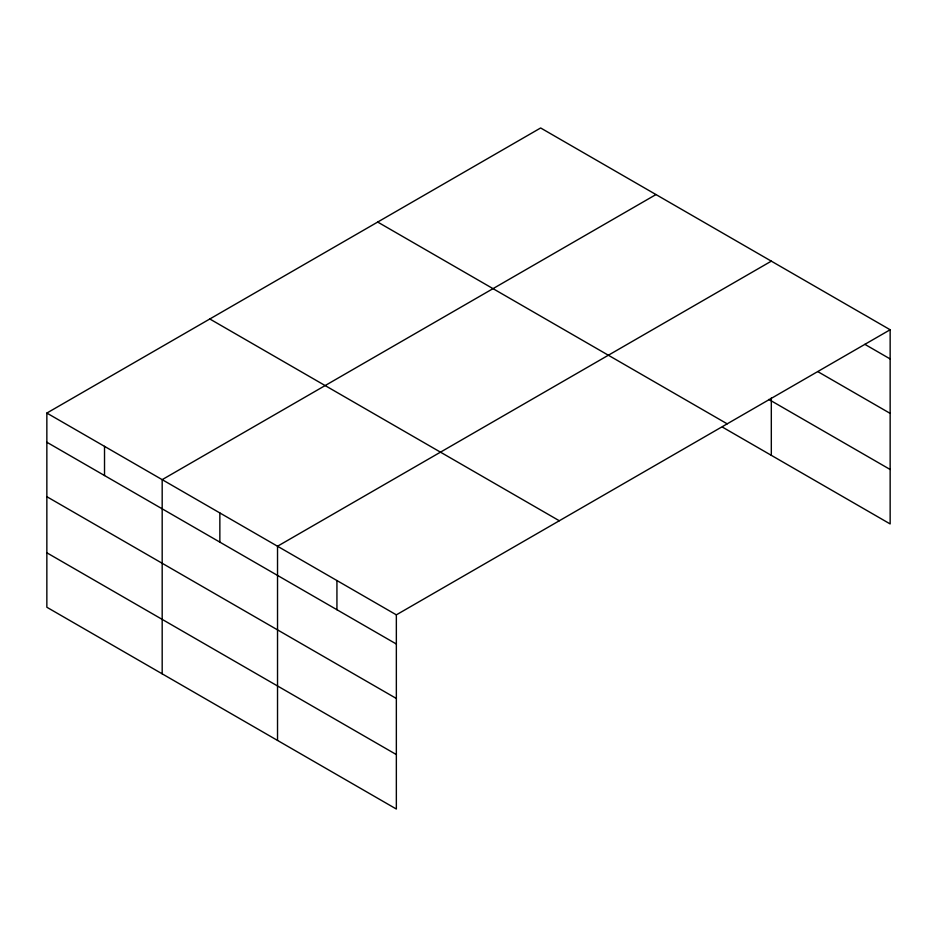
<?xml version="1.0" encoding="UTF-8"?>
<svg xmlns="http://www.w3.org/2000/svg" width="937" height="937" viewBox="0 0 937 937"><rect width="100%" height="100%" fill="white"/><g stroke="black" fill="none" stroke-linecap="round" stroke-linejoin="round"><path stroke-width="1.41" d="M890.15 329.754L540.649 127.971L46.85 413.065L46.85 607.246L396.351 809.029L396.351 614.848L890.15 329.754L890.15 523.935L722.427 427.108M655.982 194.556L162.183 479.65L162.183 673.832M771.315 261.154L277.528 546.236L277.528 740.417M864.863 344.336L890.15 358.941M818.095 371.79L890.15 413.381M768.808 399.431L890.15 469.484M377.693 222.057L727.194 423.84M209.806 318.978L559.307 520.761M46.85 413.065L396.351 614.848M46.85 442.241L396.351 644.024M46.85 496.692L396.351 698.475M46.85 552.795L396.351 754.578M771.315 398.002L771.315 455.335M336.933 580.542L336.933 609.729M219.855 512.949L219.855 542.125M104.522 446.352L104.522 475.539"/></g></svg>
